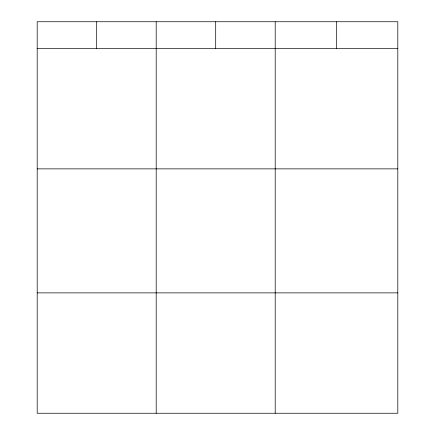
<?xml version="1.0" encoding="UTF-8"?>
<svg xmlns="http://www.w3.org/2000/svg" width="435" height="435" viewBox="0 0 435 435"><rect width="100%" height="100%" fill="white"/><g stroke="black" fill="none" stroke-linecap="round" stroke-linejoin="round"><path stroke-width="0.65" d="M397.808 48.497L397.808 413.25L37.193 413.25L37.193 21.75L397.808 21.75L397.808 48.497L37.193 48.497M37.193 168.867L397.808 168.867M37.193 292.88L397.808 292.88M336.505 21.75L336.505 48.497M275.197 21.75L275.197 413.25M215.695 21.75L215.695 48.497M156.198 21.75L156.198 413.25M96.695 21.75L96.695 48.497"/></g></svg>
